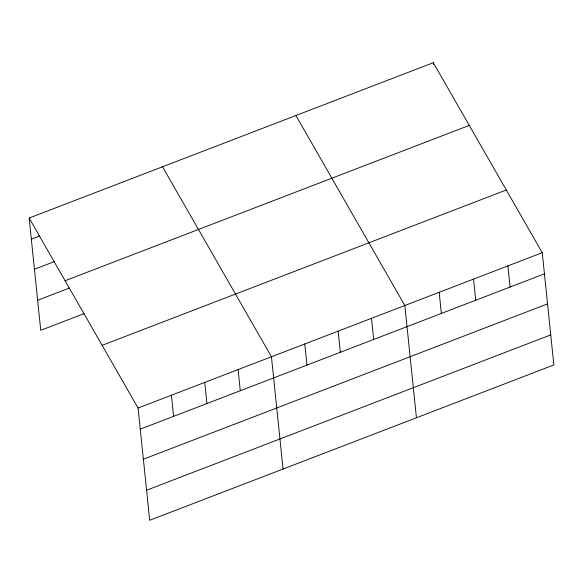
<?xml version="1.0" encoding="UTF-8"?>
<svg xmlns="http://www.w3.org/2000/svg" width="583" height="583" viewBox="0 0 583 583"><rect width="100%" height="100%" fill="white"/><g stroke="black" fill="none" stroke-linecap="round" stroke-linejoin="round"><path stroke-width="0.87" d="M29.15 218.042L433.322 62.709L542.248 252.694L553.85 364.958L149.678 520.291L138.076 408.027L29.15 218.042L40.752 330.306L84.098 313.647M31.336 239.19L39.673 235.984M34.441 269.259L54.452 261.57M65.092 280.736L469.271 125.403M37.647 300.238L69.319 288.06M102.127 345.333L506.306 190M138.076 408.027L542.248 252.694M140.255 429.168L544.435 273.835M143.367 459.236L547.539 303.903M146.566 490.223L550.746 334.89M295.909 115.521L404.828 305.507L416.43 417.771M162.526 166.782L271.452 356.767L283.054 469.031M507.895 265.899L510.081 287.04M473.542 279.097L475.721 300.245M433.322 62.709L433.504 64.473M439.181 292.302L441.367 313.45M371.488 318.318L373.667 339.466M338.14 331.137L340.326 352.278M304.792 343.948L306.979 365.096M238.104 369.578L240.291 390.727M204.764 382.397L206.95 403.538M171.417 395.208L173.603 416.357"/></g></svg>
